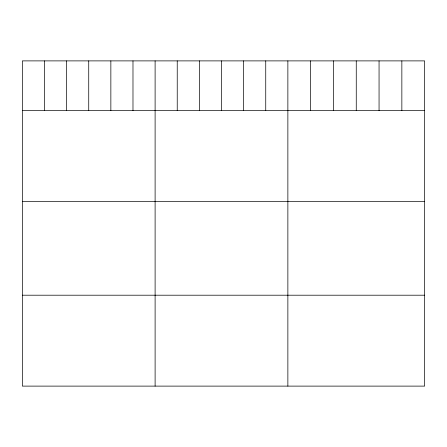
<?xml version="1.0" encoding="UTF-8"?>
<svg xmlns="http://www.w3.org/2000/svg" width="447" height="447" viewBox="0 0 447 447"><rect width="100%" height="100%" fill="white"/><g stroke="black" fill="none" stroke-linecap="round" stroke-linejoin="round"><path stroke-width="0.67" d="M424.65 110.621L424.65 386.113L22.35 386.113L22.35 60.887L424.65 60.887L424.65 110.621L22.35 110.621M22.35 201.536L424.65 201.536M22.35 295.204L424.65 295.204M401.853 60.887L401.853 110.621M379.056 60.887L379.056 110.621M356.259 60.887L356.259 110.621M333.462 60.887L333.462 110.621M310.665 60.887L310.665 110.621M287.868 60.887L287.868 386.113M265.741 60.887L265.741 110.621M243.615 60.887L243.615 110.621M221.488 60.887L221.488 110.621M199.362 60.887L199.362 110.621M177.235 60.887L177.235 110.621M155.109 60.887L155.109 386.113M132.982 60.887L132.982 110.621M110.856 60.887L110.856 110.621M88.73 60.887L88.73 110.621M66.603 60.887L66.603 110.621M44.476 60.887L44.476 110.621"/></g></svg>
